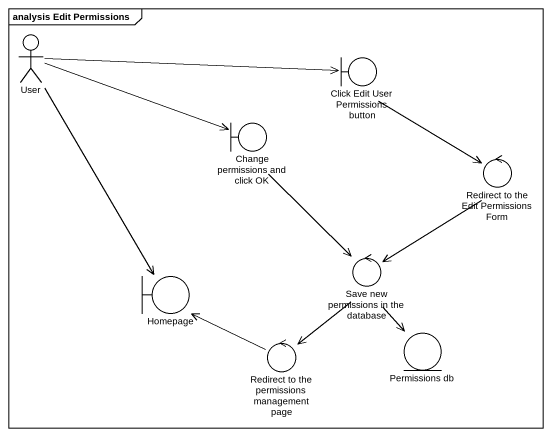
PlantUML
@startuml
mainframe analysis Edit Permissions
actor User
boundary "Click Edit User Permissions button" as Click_Edit_User_Permissions
boundary "Change permissions and click OK" as Change_permissions_and
control "Redirect to the Edit Permissions Form" as Redirect_to_the_Edit
control "Save new permissions in the database" as Save_new_permissions_in_the
boundary Homepage
entity "Permissions db" as Permissions_db
control "Redirect to the permissions management page" as Redirect_to_the_permissions
User -right-> Click_Edit_User_Permissions
User -right-> Change_permissions_and
User --> Homepage
Click_Edit_User_Permissions --> Redirect_to_the_Edit
Change_permissions_and --> Save_new_permissions_in_the
Redirect_to_the_Edit --> Save_new_permissions_in_the
Save_new_permissions_in_the --> Permissions_db
Save_new_permissions_in_the --> Redirect_to_the_permissions
Redirect_to_the_permissions -up-> Homepage
@enduml
